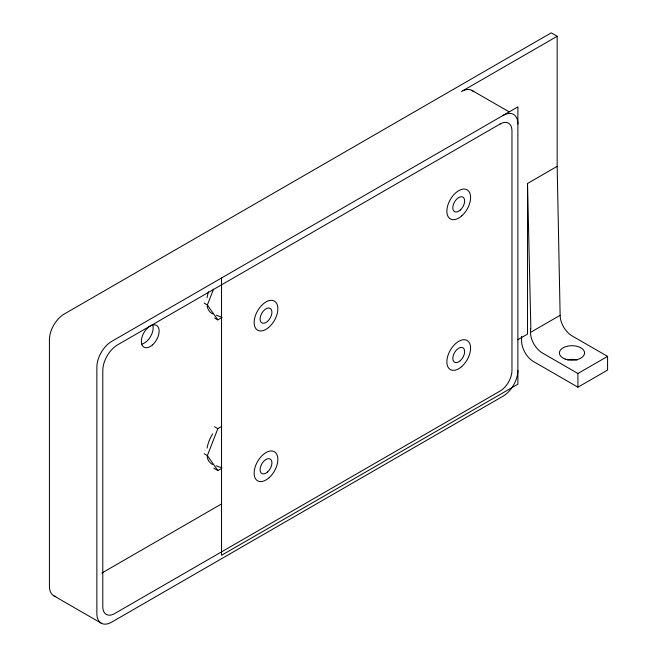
<?xml version="1.0" encoding="UTF-8"?>
<svg xmlns="http://www.w3.org/2000/svg" width="657" height="657" viewBox="0 0 657 657"><rect width="100%" height="100%" fill="white"/><g stroke="black" fill="none" stroke-linecap="round" stroke-linejoin="round"><path stroke-width="0.99" d="M221.269 317.906L217.845 319.885L207.374 304.988L213.517 289.162M221.269 468.54L217.845 470.519L207.374 455.613L217.853 428.627L221.269 426.648M461.551 91.479L557.169 36.275L551.239 32.85L64.255 314.013A20.967 12.105 -60 0 0 49.423 339.685L49.423 586.192A20.967 12.105 -60 0 0 55.746 596.564M517.773 339.743L527.522 334.126L527.522 183.492L557.169 166.369L557.169 36.275M101.868 573.035L221.664 503.87M521.592 336.31L521.592 340.975A16.77 9.683 60 0 0 533.451 361.514L577.922 387.195L607.577 370.08L607.577 356.381L577.922 373.496L542.345 352.957A16.77 9.683 60 0 1 530.486 332.417L560.134 315.303L557.169 166.369M216.367 315.22L222.14 317.323M216.194 465.797L221.967 467.899M472.03 90.444L509.126 111.854M607.577 356.381L571.992 335.842A16.77 9.683 60 0 1 560.134 315.303M527.522 183.492L530.864 329.214M204.138 303.123L207.374 304.988M214.609 318.021L217.845 319.885M214.617 426.763L217.853 428.627M204.146 453.749L207.374 455.613M213.804 468.178L217.845 470.519M53.767 595.784L101.211 623.173M577.922 373.496L577.922 387.195M530.486 328.993L530.486 332.417M221.532 277.985L221.532 555.296L517.888 384.197L517.888 106.886L111.69 341.402A20.967 12.105 -60 0 0 96.866 367.074L96.866 613.581A20.967 12.105 -60 0 0 111.69 622.138L503.057 396.179A20.967 12.105 -60 0 0 517.888 370.507M567.484 359.872A12.582 7.26 0 0 1 577.109 360.02M503.057 115.443A20.967 12.105 -60 0 1 517.888 124.001M212.769 313.89A25.155 14.528 -60 0 1 207.144 306.228M207.054 297.744A25.155 14.528 -60 0 1 208.54 291.807M212.597 464.458A25.155 14.528 -60 0 1 207.095 456.631M207.095 448.09A25.155 14.528 -60 0 1 212.597 433.924M152.761 324.788A12.582 7.26 -60 0 1 150.593 336.474A12.582 7.26 -60 0 1 141.559 344.194M462.84 90.797A20.967 12.105 -60 0 1 473.697 91.766M500.092 124.001L117.619 344.826A20.967 12.105 -60 0 0 102.796 370.499L102.796 606.731A16.77 9.683 -60 0 0 114.655 613.581L500.092 391.046A16.77 9.683 -60 0 0 511.959 370.507L511.959 130.85A16.77 9.683 -60 0 0 500.092 124.001M565.143 359.05A12.582 7.26 0 0 0 584.558 353.335A12.582 7.26 0 0 0 566.285 346.485A12.582 7.26 0 0 0 565.143 359.05M152.539 344.859A12.582 7.26 -60 0 0 156.522 325.371A12.582 7.26 -60 0 0 141.641 338.569A12.582 7.26 -60 0 0 152.539 344.859M267.539 321.372A8.385 4.845 -60 0 0 270.199 308.379A8.385 4.845 -60 0 0 260.279 317.175A8.385 4.845 -60 0 0 267.539 321.372M460.261 210.1A8.385 4.845 -60 0 0 462.922 197.116A8.385 4.845 -60 0 0 453.002 205.912A8.385 4.845 -60 0 0 460.261 210.1M460.261 360.742A8.385 4.845 -60 0 0 462.922 347.75A8.385 4.845 -60 0 0 453.002 356.554A8.385 4.845 -60 0 0 460.261 360.742M267.539 472.013A8.385 4.845 -60 0 0 270.199 459.021A8.385 4.845 -60 0 0 260.279 467.817A8.385 4.845 -60 0 0 267.539 472.013M268.623 327.49A16.778 9.683 -60 0 0 274.716 301.317A16.778 9.683 -60 0 0 254.678 318.119A16.778 9.683 -60 0 0 268.623 327.49M461.797 215.833A16.778 9.683 -60 0 0 467.119 189.848A16.778 9.683 -60 0 0 447.269 207.448A16.778 9.683 -60 0 0 461.797 215.833M461.493 366.737A16.778 9.683 -60 0 0 467.332 340.622A16.778 9.683 -60 0 0 447.351 357.695A16.778 9.683 -60 0 0 461.493 366.737M269.074 477.738A16.778 9.683 -60 0 0 274.396 451.753A16.778 9.683 -60 0 0 254.546 469.353A16.778 9.683 -60 0 0 269.074 477.738"/></g></svg>
